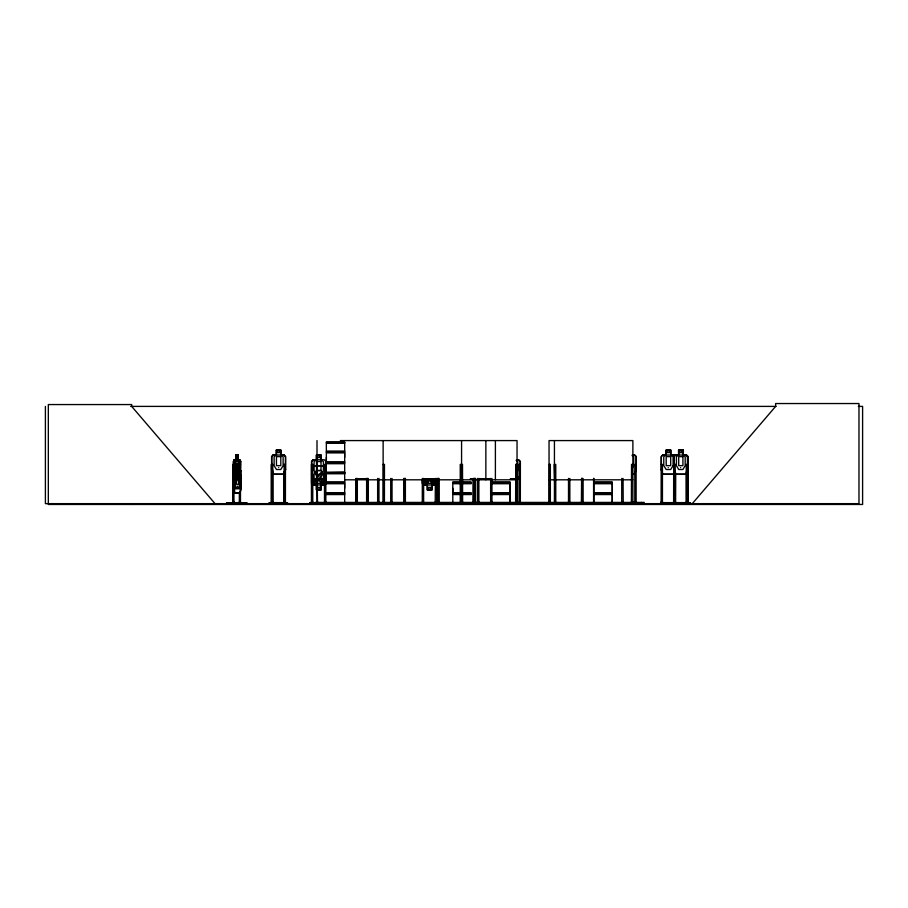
<?xml version="1.0" encoding="UTF-8"?>
<svg xmlns="http://www.w3.org/2000/svg" width="908" height="908" viewBox="0 0 908 908"><rect width="100%" height="100%" fill="white"/><g stroke="black" fill="none" stroke-linecap="round" stroke-linejoin="round"><path stroke-width="1.36" d="M344.688 461.888L326.347 461.888L326.358 457.382M344.677 488.232L344.677 483.726M344.677 457.382L344.677 452.888M459.607 492.738L452.797 492.738L452.82 488.232M510.114 483.726L510.114 492.738M612.253 483.726L612.253 492.738M316.586 503.441L309.9 503.611L324.61 503.611M316.586 502.896L309.9 502.896L316.586 502.828M482.659 503.611L452.638 503.531M562.041 503.611L543.37 503.543M237.453 486.098L237.453 486.597M240.211 486.132L240.688 461.468L239.837 459.766L234.082 459.766M240.018 492.965L240.892 488.141L240.824 475.202M240.972 488.164L240.155 492.965L234.457 492.965L233.583 470.889L234.343 469.164L236.091 469.164M240.064 478.028L240.552 474.43M226.546 502.896L246.738 502.896L226.546 502.896L226.501 503.543M238.6 473.113L239.394 470.548L239.394 461.536L238.191 459.925L238.134 454.942M273.036 474.328L284.022 474.328L285.577 469.527L285.611 456.565L283.932 454.863M284.022 474.328L285.611 469.527M351.112 503.543L360.158 503.509M311.523 470.48L313.181 465.691L324.508 465.691L325.995 470.492M311.682 470.514L313.294 465.849L324.394 465.849L325.836 470.514M325.836 474.407L324.224 479.072L313.124 479.072L311.682 474.407M325.995 474.43L324.338 479.231L313.01 479.231L311.512 474.43M520.375 474.43L518.718 479.231L510.228 479.231M636.133 469.504L634.522 474.169L631.752 474.169M688.014 469.504L686.414 474.169L675.314 474.169M670.694 503.543L676.483 503.611L676.471 502.828L671.296 502.896L676.437 502.828M671.273 503.509L676.381 502.896M675.768 503.441L675.665 502.215L673.464 502.215L673.464 503.645M269.199 503.543L269.358 502.828L273.195 502.828L273.195 503.645M273.16 502.828L269.29 502.896M376.672 503.645L388.34 503.509M421.244 503.543L422.175 503.509M567.534 503.645L568.226 503.509M620.754 503.645L621.447 503.509M660.15 503.645L660.967 502.828M234.48 469.164L233.583 470.889M234.616 473.499L233.799 475.293L234.48 473.499L236.228 473.499M233.821 476.825L233.447 461.491L234.219 459.766M233.526 461.548L234.253 459.925M428.065 478.856C422.016 485.315 428.871 484.77 429.7 478.97C430.574 484.77 437.134 485.292 431.243 478.879M321.012 474.407L323.418 470.548L323.418 461.536L321.012 459.925L321.012 455.101L316.506 455.101L316.506 459.925L314.089 461.536L314.089 470.548L316.506 474.407L316.506 483.374L321.012 483.374L321.012 474.373L316.506 474.407M515.994 473.443L517.81 470.548L517.81 461.536L516.198 460.458M632.513 467.575L633.716 465.645L633.716 456.633L632.116 455.555M236.035 469.322L234.843 470.934L234.843 473.511M675.507 454.863L674.008 456.588L674.031 503.645M675.575 455.022L674.167 456.645L674.167 503.645M692.282 503.645L775.636 406.398L775.636 403.538L858.979 403.538L858.979 503.645L45.4 503.645L45.4 406.398M271.742 456.645L273.183 455.022M313.124 459.925L311.682 461.548L311.682 483.374L313.294 484.986L324.394 484.986L325.836 483.362M436.714 483.362L435.261 484.986L424.161 484.986L422.56 483.374L422.56 479.515M226.228 503.543L247.067 503.543M276.452 455.022L274.114 456.633L274.114 465.645L276.452 469.504L280.799 469.504L283.126 465.645L283.126 456.633L280.799 455.022L280.799 450.198L276.407 450.198M671.318 502.839L671.398 503.645M268.666 503.543L273.104 503.441L269.29 503.441M311.081 502.828L310.911 503.543M673.43 502.828L673.259 503.543M278.699 467.529L278.711 467.472M461.57 464.419L461.639 502.215M130.616 406.398L776.068 406.398M858.344 406.398L862.6 406.398L862.6 504.462L48.328 504.462L48.328 404.559L131.683 404.559L131.683 406.398L215.026 503.645M340.352 440.584L517.038 440.584L517.038 502.215M326.324 442.026L344.711 442.026M683.191 450.198L678.685 450.198L678.696 455.022L676.426 456.633L676.426 465.645L678.696 469.504L682.918 469.504L685.188 465.645L685.188 456.633L682.918 455.022L682.975 450.198M344.688 451.072L326.347 451.072L326.347 442.378L344.711 442.378L344.677 451.072M326.21 451.696L344.824 451.696M326.21 452.252L344.824 452.252M238.271 454.942L235.717 454.942L235.796 459.925M283.977 454.863L280.913 454.863L280.913 450.039L276.248 450.039L276.248 454.863L273.081 454.863L271.594 456.588L271.594 469.527L273.07 474.328M632.513 454.863L634.59 454.863L636.292 456.565L636.292 469.527L634.635 474.328L631.809 474.328M673.974 454.863L670.853 454.863L670.853 450.039L666.029 450.039L666.029 454.863L662.738 454.863L661.206 456.588L661.115 503.645M683.066 454.863L686.482 454.863L688.185 456.565L688.185 469.527L686.527 474.328L675.189 474.328M235.796 455.101L238.191 455.101M273.149 455.022L283.909 455.022L285.464 456.633L285.418 503.645M632.377 455.022L634.522 455.022L636.133 456.633L636.133 502.238M673.906 455.022L662.806 455.022L661.365 456.645L661.365 469.504L662.806 474.169L673.906 474.169M516.459 459.925L518.672 459.766L520.375 461.468L520.352 502.238M233.447 461.491L233.186 503.645M239.667 459.925L240.688 461.468L239.701 459.766M326.21 462.524L344.824 462.524M326.21 463.08L344.824 463.08M326.347 463.704L344.688 463.704L344.688 472.387L326.256 472.75L344.711 472.773M235.955 464.34L238.463 464.34M240.461 464.419L239.803 464.419L239.803 470.026M284 464.419L285.418 464.419M316.994 464.419L317.505 502.623M325.824 464.419L324.496 464.419L324.496 502.238M383.119 464.419L384.459 464.419L384.424 502.215M517.038 464.419L515.744 464.419L515.63 502.623M520.363 464.419L519.024 464.419L519.024 502.238M549.045 464.419L550.35 464.419L550.35 502.215M554.947 502.623L554.436 464.419L555.764 464.419L555.764 502.215M632.876 464.419L631.548 464.419L631.4 502.623M636.133 464.419L634.805 464.419L634.805 502.238M661.115 464.419L662.443 464.419L662.443 503.645M673.986 464.419L675.416 464.419M688.014 464.419L686.255 464.419L686.289 503.645M236.035 464.499L238.384 464.499M236.091 468.676L238.6 468.676L238.52 473.67L239.701 475.27L239.701 484.282L238.52 488.141L236.307 488.141L235.127 484.282L235.127 475.27L236.307 473.67L236.228 468.676M236.171 468.834L238.52 468.834M238.316 469.164L239.996 469.164L240.824 470.866L240.824 488.164M234.377 469.322L236.171 469.322M235.944 470.548L235.944 461.536L238.191 461.536L238.237 469.322L239.962 469.322M674.008 469.527L675.473 474.328M240.688 470.866L239.848 469.164M326.358 472.16L344.677 472.16M326.324 472.864L344.711 472.864M326.324 473.227L344.711 473.204M238.463 473.499L240.132 473.499M234.514 473.67L240.098 473.67M326.358 473.76L344.677 473.76M273.149 474.169L283.909 474.169M233.447 474.43L233.685 476.825M674.02 474.328L662.692 474.328L661.206 469.527M357.627 479.072L366.798 479.072M424.002 479.072L435.102 479.072M470.219 479.072L472.977 479.072M479.118 479.072L490.218 479.072M510.285 479.072L518.604 479.072L520.216 474.407L520.216 461.536L518.604 459.925M357.525 479.231L366.911 479.231M423.877 479.231L435.216 479.231M470.219 479.231L473.068 479.231M478.993 479.231L490.331 479.231M344.597 479.81L517.038 479.81M549.045 479.81L632.876 479.81M326.347 481.921L344.688 481.921M452.797 481.921L459.607 481.921M461.968 481.921L471.15 481.921M491.784 481.921L510.126 481.921M593.923 481.921L612.276 481.921M326.21 482.545L344.824 482.545M452.672 482.545L459.561 482.545M461.968 482.545L471.275 482.545M491.648 482.545L510.262 482.545M593.798 482.545L612.401 482.545M326.21 483.101L344.824 483.101M452.672 483.101L459.561 483.101M461.968 483.101L471.275 483.101M491.648 483.101L510.262 483.101M593.798 483.101L612.401 483.101M326.347 483.726L344.688 483.726L344.677 492.738M459.607 483.726L452.797 483.726L452.797 492.738M461.968 483.726L471.15 483.726M491.784 483.726L510.126 483.726L510.126 492.738L491.784 492.738M593.923 483.726L612.276 483.726L612.276 492.738L593.923 492.738M233.719 483.828L233.946 486.223M240.688 483.828L240.018 488.629L234.309 488.629M234.514 488.47L239.962 488.47M234.514 492.806L240.098 492.806M326.347 492.738L344.688 492.738M461.968 492.738L471.15 492.738M326.21 493.362L344.824 493.362M452.672 493.362L459.561 493.362M461.968 493.362L471.275 493.362M491.648 493.362L510.262 493.362M593.798 493.362L612.401 493.362M326.21 493.929L344.824 493.929M452.672 493.929L459.561 493.929M461.968 493.929L471.275 493.929M491.648 493.929L510.262 493.929M593.798 493.929L612.401 493.929M326.347 494.554L344.688 494.554M459.607 494.554L452.797 494.554L452.82 502.998M461.968 494.554L471.15 494.554M491.784 494.554L510.126 494.554L510.126 501.999M593.923 494.554L612.276 494.554L612.276 501.999M232.698 502.215L234.06 502.215M239.235 502.215L240.586 502.215M271.231 502.215L272.945 502.215L272.945 503.645M285.566 502.215L283.852 502.215L283.852 503.645M316.847 502.215L317.652 502.215M325.983 502.215L324.349 502.623M355.834 502.215L357.468 502.623M368.126 502.215L366.491 502.623M377.49 502.215L379.124 502.623M382.972 502.215L384.527 502.623M392.199 502.215L390.565 502.623M405.524 502.215L403.867 502.623M422.141 502.215L423.775 502.623M435.216 502.215L436.861 502.215M437.543 502.215L439.097 502.215M462.626 502.215L460.095 502.623M473.079 502.215L475.713 502.215M477.404 502.215L479.038 502.215M492.113 502.215L490.479 502.623M515.608 502.215L517.163 502.215M520.511 502.215L518.877 502.623M548.931 502.215L550.452 502.623M568.351 502.215L569.986 502.623M581.426 502.215L583.061 502.215M593.457 502.215L594.365 502.215M621.571 502.215L623.206 502.215M631.4 502.215L633.035 502.215M636.281 502.215L634.647 502.623M233.56 502.623L239.723 502.623M272.809 502.623L283.988 502.623M312.897 502.623L316.722 502.623M662.602 502.623L674.031 502.623M675.098 502.623L686.539 502.623M283.602 503.645L283.602 502.828L287.439 502.828L287.598 503.543M685.2 502.828C697.582 504.371 684.814 500.58 685.2 503.645M287.507 502.896L283.682 502.839M226.546 503.441L246.794 503.543M287.507 503.441L283.693 503.441L288.177 503.554M685.29 502.896L690.466 503.543M344.711 503.622L325.949 503.509M510.148 503.622L491.637 503.52M511.874 503.543L522.724 503.543M577.261 503.543L612.287 503.622M633.114 503.509L633.875 503.554M636.485 503.543L637.098 503.645M554.436 464.419L554.936 502.623M554.947 502.215L555.912 502.623M392.324 503.509L393.016 503.645M284.317 503.543L284.329 502.215M690.977 503.543L685.29 503.441M410.076 503.543L401.415 503.509M372.848 503.543L363.813 503.509M444.648 503.543L433.74 503.509M686.005 454.863L687.651 456.565L687.651 503.645M685.937 455.022L687.504 456.633M238.237 469.322L239.428 470.934L239.428 474.793M239.996 473.499L240.892 475.27M239.962 473.67L240.745 475.27M234.729 470.548L235.944 474.407M273.183 474.169L271.787 469.504L271.787 456.645M674.224 469.504L675.575 474.169M233.799 483.805L234.457 488.629M234.65 492.806L233.946 475.293M233.799 488.141L234.593 492.965M309.9 502.896L309.9 503.441M690.273 502.828L690.273 503.645M688.173 503.645L688.173 502.215L686.119 502.215L686.119 503.645M688.014 503.645L688.014 456.633L686.414 455.022L675.314 455.022L673.861 456.645L673.861 469.504M687.821 502.215L687.867 503.645M687.447 456.633L687.504 503.645M687.333 502.215L687.311 503.645M686.845 502.215L686.845 503.645M686.686 472.818L686.63 503.645M686.437 471.422L686.539 503.645M683.349 454.863L683.349 450.039L678.526 450.039L678.594 454.863L675.246 454.863L673.702 456.588L673.623 503.645M683.066 450.039L683.191 455.022M682.385 451.004L682.385 452.615M675.552 503.645L675.518 472.818L675.382 503.645M675.234 464.419L675.098 503.645L675.041 502.215M673.77 502.215L673.77 503.645M662.602 503.645L662.602 502.215L660.967 502.215L660.967 503.645M662.295 502.215L662.295 503.645M661.274 502.215L661.274 503.645M644.158 503.645L644.158 502.419L315.723 502.419L315.723 503.645M641.4 502.419L641.4 503.645M632.876 502.215L632.876 440.584L549.045 440.584L549.045 502.215M623.058 478.425L623.206 502.623M621.73 478.425L621.73 502.238M612.253 494.554L612.253 502.998M593.957 478.425L593.957 502.238M593.594 478.425L593.594 502.238M582.913 478.425L582.913 502.238M582.527 478.414L582.527 502.215M582.073 478.414L582.017 502.623M581.71 478.414L581.653 502.623M581.585 478.425L581.426 502.623M569.838 478.425L569.838 502.238M568.51 478.425L568.51 502.238M555.265 478.414L555.31 502.623M554.436 440.584L554.425 502.623M550.089 502.623L549.987 464.419M549.408 464.419L549.408 502.215M516.675 464.419L516.675 502.215M516.107 464.419L516.005 502.623M510.114 494.554L510.114 502.998M495.393 440.584L495.393 479.81M491.966 478.425L491.966 502.238M490.638 478.425L490.638 502.238M485.859 440.584L485.859 479.81M478.891 478.425L478.891 502.238M477.563 478.425L477.563 502.238M475.565 478.414L475.554 502.623M475.066 478.414L475.043 502.623M474.6 478.425L474.6 502.238M474.328 478.425L474.328 502.238M473.488 478.425L473.488 502.238M473.216 478.425L473.079 502.623M462.615 502.623L462.501 464.419L460.243 464.419L460.243 502.215M462.138 478.414L462.251 502.623M461.57 440.584L461.57 502.215M438.961 478.414L438.961 502.215M438.598 478.414L438.598 502.215M438.031 478.414L437.917 502.623M437.667 478.414L437.554 502.623M436.873 479.538L436.873 483.419L435.329 485.144L432.049 485.144L432.049 489.968L427.225 489.968L427.225 485.144L424.104 485.144L422.402 483.442L422.402 479.56M436.691 478.425L436.703 502.238M435.375 478.425L435.227 502.623M434.296 479.515L434.296 483.374L431.879 484.986L431.879 489.809L427.384 489.809L427.384 484.986L424.967 483.374L424.967 479.515M431.879 479.515L431.879 483.374L427.384 483.374L427.384 479.515M423.639 478.425L423.627 502.238M422.299 478.425L422.311 502.238M405.388 478.414L405.388 502.215M405.104 478.414L405.104 502.215M404.287 478.414L404.287 502.215M404.003 478.414L404.151 502.623M392.04 478.425L392.04 502.238M390.712 478.425L390.712 502.238M384.061 478.414L384.061 502.215M383.494 464.419L383.494 502.215M383.131 440.584L383.131 502.215M378.965 478.425L378.965 502.238M377.637 478.425L377.637 502.238M368.001 478.425L368.001 502.238M367.706 478.425L367.706 502.238M366.911 478.425L366.911 502.238M366.616 478.425L366.616 502.238M357.343 478.425L357.343 502.238M356.265 478.425L356.265 502.238M355.97 478.425L355.97 502.238M344.677 461.888L344.688 452.888L326.347 452.888L326.347 461.888M344.688 473.227L344.677 481.921M344.677 494.554L344.677 502.998M325.824 461.536L325.824 502.238M321.171 459.766L321.171 454.942L316.347 454.942L316.347 459.766M318.992 502.419L318.992 503.645M317.006 440.584L316.994 502.623M316.132 502.419L316.132 503.645M312.897 503.645L312.908 502.215L311.262 502.215L311.115 503.645M312.761 503.645L312.761 464.419L311.433 464.419L311.433 503.645M312.602 502.215L312.613 503.645M311.592 502.215L311.58 503.645M287.405 502.828L287.405 503.645M285.282 468.619L285.316 503.645M284.136 464.419L284.113 503.645M284 471.422L283.988 503.645M276.452 450.198L276.407 455.022M272.786 503.645L272.786 464.419L271.378 464.419L271.378 503.645M272.661 470.026L272.684 503.645M271.696 502.215L271.674 503.645M271.503 464.419L271.481 503.645M269.392 502.828L269.392 503.645M246.692 502.828L246.692 503.645M240.552 461.468L240.461 503.645M240.03 492.431L240.007 503.645M239.803 492.431L239.95 503.645M239.723 502.215L239.723 503.645M239.36 492.431L239.337 503.645M238.316 464.34L238.384 473.67M238.055 455.101L238.055 459.925M236.091 464.34L236.035 474.793M235.864 454.942L235.944 459.925L234.729 461.536L234.729 469.254M233.98 502.215L233.958 503.645L233.935 464.419L232.823 464.419L232.823 503.645L232.766 502.215M233.413 502.215L233.469 503.645M226.603 502.828L226.603 503.645M131.683 503.645L131.683 504.462M680.603 467.665L680.625 467.575M668.22 467.665L668.243 467.575M239.394 482L238.634 482.148L237.34 477.495L236.046 482.148L235.286 482.182L236.829 476.428L235.467 470.832L237.294 475.338L238.543 470.957L239.303 470.911L237.805 476.462L239.394 482M314.588 472.126L317.777 477.846C311.24 484.441 316.994 485.905 318.821 478.97C320.706 485.939 326.131 484.384 319.775 477.88C326.517 470.968 320.569 469.527 318.742 476.814L316.086 472.16L314.588 472.126M687.594 469.527L686.051 474.328L687.651 469.527M316.506 470.514L314.089 474.373L314.089 483.374L316.506 484.986L316.506 489.809L321.012 489.809L321.012 484.986L323.418 483.374L323.418 474.373L321.012 470.514L316.506 470.514M673.1 465.645L670.694 469.504L666.188 469.504L663.771 465.645L663.771 456.633L666.188 455.022L666.188 450.198L670.694 450.198L670.694 455.022L673.1 456.633L673.1 465.645M313.056 459.766L311.512 461.491L311.523 483.442L313.226 485.144L316.347 485.144L316.347 489.968L321.171 489.968L321.171 485.144L324.462 485.144L325.995 483.419L325.995 461.468L324.292 459.766L313.056 459.766M344.654 442.9L326.381 442.9L344.677 442.922M280.027 451.004L277.224 451.004L277.224 452.615L280.027 452.615L280.027 451.004M669.888 451.004L666.994 451.004L666.994 452.615L669.888 452.615L669.888 451.004M682.169 451.004L679.445 451.004L679.445 452.615L682.169 452.615L682.169 451.004M237.794 455.907L236.341 455.907L236.341 457.519L237.794 457.519L237.794 455.907M320.206 455.907L317.312 455.907L317.312 457.519L320.206 457.519L320.206 455.907M280.799 456.633L276.452 456.633L276.452 465.645L280.799 465.645L280.799 456.633M670.694 456.633L666.188 456.633L666.188 465.645L670.694 465.645L670.694 456.633M682.918 456.633L678.696 456.633L678.696 465.645L682.918 465.645L682.918 456.633M321.012 461.536L316.506 461.536L316.506 470.548L321.012 470.548L321.012 461.536M237.851 465.305L236.421 465.305L236.421 466.905L237.851 466.905L237.851 465.305M238.123 469.64L236.704 469.64L236.704 471.252L238.123 471.252L238.123 469.64M238.52 475.27L236.307 475.27L236.307 484.282L238.52 484.282L238.52 475.27M320.206 487.403L317.312 487.403L317.312 489.003L320.206 489.003L320.206 487.403M431.084 487.403L428.19 487.403L428.19 489.003L431.084 489.003L431.084 487.403"/></g></svg>
